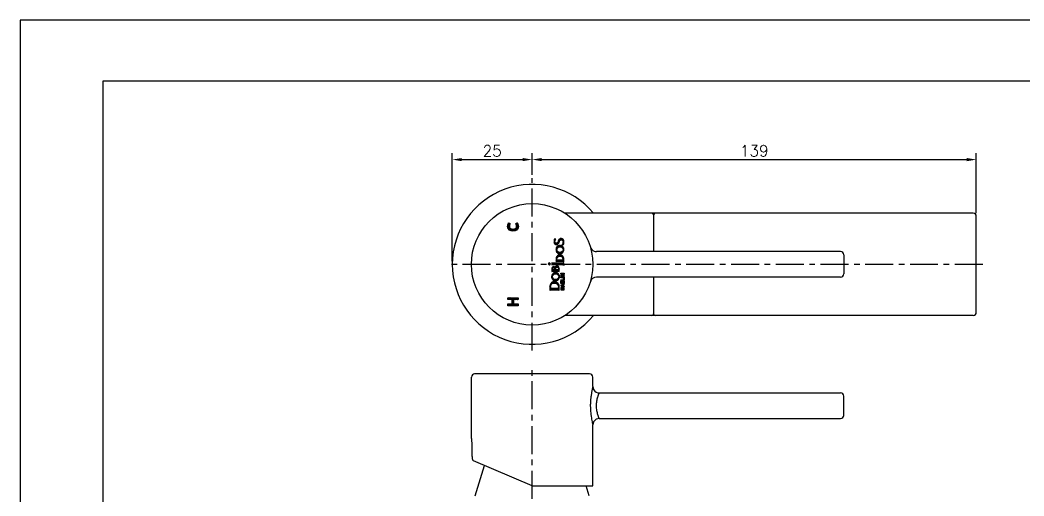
# Model space of a CAD drawing. Extents: x 16558 to 17152, y -14505 to -14085.
# Drawn here: x 16557.9 to 16872, y -14233.7 to -14084.8 of the extents above; entities that cross this region are included whole.
import ezdxf

# ---------------------------------------------------------------- set-up
doc = ezdxf.new("R2010")
doc.units = 0
doc.header["$LTSCALE"] = 7
doc.header["$MEASUREMENT"] = 0
doc.linetypes.add('CENTER', pattern=[2, 1.25, -0.25, 0.25, -0.25])
doc.layers.get('0').update_dxf_attribs({"color": 2, "linetype": 'CONTINUOUS'})
for name, color, linetype in [('00_COMPONENTS', 7, 'CONTINUOUS'), ('03_ALL_AXES', 7, 'CONTINUOUS'), ('08_ALL_FEATURES', 7, 'CONTINUOUS'), ('CL', 1, 'CENTER'), ('D', 2, 'CONTINUOUS'), ('DIM', 2, 'CONTINUOUS'), ('DWG', 7, 'CONTINUOUS'), ('LAYER_1', 160, 'CONTINUOUS'), ('TXT', 4, 'CONTINUOUS'), ('기본값', 7, 'CONTINUOUS')]:
    doc.layers.add(name, color=color, linetype=linetype)
doc.styles.add('GHS', font='ROMANS.shx', dxfattribs={"bigfont": 'GHS.shx'})
pattern_1 = [(135, (1360.3501, -4670.06013), (-0.08838834765, -0.08838834765), [])]

# ---------------------------------------------------------------- blocks, each defined once
blk = doc.blocks.new('A$C7B5C652C')
at = {"layer": 'DWG', "linetype": 'Continuous'}
for p, q in [((-0.96, 0.44), (-1.54, 0.44)), ((-1.41, 1.02), (-1.08, 1.02)), ((-0.47, 2.69), (-0.03, 3))]:
    blk.add_line(p, q, dxfattribs=at)
blk.add_lwpolyline([(-2.59, 2.92), (-2.14, 2.61)], dxfattribs=at)
for points in [[(-2.95, 1.8), (-2.95, 2.03), (-2.92, 2.23), (-2.87, 2.41)], [(-2.87, 1.27), (-2.92, 1.43), (-2.95, 1.61), (-2.95, 1.8)], [(-2.87, 2.41), (-2.81, 2.58), (-2.72, 2.76), (-2.59, 2.92)], [(-2.61, 0.84), (-2.73, 0.96), (-2.81, 1.11), (-2.87, 1.27)], [(-2.17, 0.55), (-2.35, 0.62), (-2.49, 0.72), (-2.61, 0.84)], [(-2.36, 2.22), (-2.4, 2.09), (-2.41, 1.95), (-2.41, 1.8)], [(-2.41, 1.8), (-2.41, 1.71), (-2.4, 1.61), (-2.37, 1.52)], [(-2.37, 1.52), (-2.34, 1.42), (-2.29, 1.34), (-2.22, 1.27)], [(-2.14, 2.61), (-2.25, 2.48), (-2.33, 2.35), (-2.36, 2.22)], [(-2.22, 1.27), (-2.14, 1.2), (-2.04, 1.14), (-1.91, 1.09)], [(-1.54, 0.44), (-1.79, 0.44), (-2, 0.48), (-2.17, 0.55)], [(-1.91, 1.09), (-1.78, 1.05), (-1.61, 1.02), (-1.41, 1.02)], [(-1.08, 1.02), (-0.91, 1.02), (-0.76, 1.05), (-0.64, 1.09)], [(-0.34, 0.55), (-0.51, 0.48), (-0.72, 0.44), (-0.96, 0.44)], [(-0.64, 1.09), (-0.52, 1.13), (-0.42, 1.19), (-0.35, 1.26)], [(-0.2, 2.26), (-0.25, 2.42), (-0.34, 2.56), (-0.47, 2.69)], [(-0.35, 1.26), (-0.27, 1.33), (-0.22, 1.41), (-0.18, 1.5)], [(0.09, 0.84), (-0.02, 0.72), (-0.17, 0.62), (-0.34, 0.55)], [(-0.13, 1.8), (-0.13, 1.95), (-0.15, 2.1), (-0.2, 2.26)], [(-0.18, 1.5), (-0.15, 1.6), (-0.13, 1.69), (-0.13, 1.8)], [(-0.03, 3), (0.07, 2.9), (0.15, 2.8), (0.2, 2.69)], [(0.33, 1.27), (0.28, 1.11), (0.2, 0.96), (0.09, 0.84)], [(0.2, 2.69), (0.26, 2.59), (0.3, 2.48), (0.33, 2.38)], [(0.33, 2.38), (0.37, 2.27), (0.39, 2.17), (0.39, 2.06)], [(0.41, 1.77), (0.41, 1.6), (0.38, 1.43), (0.33, 1.27)], [(0.39, 2.06), (0.4, 1.96), (0.41, 1.86), (0.41, 1.77)]]:
    blk.add_open_spline(points, degree=3, dxfattribs=at)

msp = doc.modelspace()

# ---------------------------------------------------------------- hatches: boundary and pattern name
at = {"layer": 'D'}
h = msp.add_hatch(dxfattribs=at)
h.set_pattern_fill('ANSI31', color=256, angle=450, style=0)
h.set_pattern_definition([(135, (-23456.52515, -34129.74039), (-0.08838834765, -0.08838834765), [])])
h.paths.add_polyline_path([(16710.46, -14149.43), (16710.46, -14149.34), (16710.46, -14149.26), (16710.47, -14149.18), (16710.47, -14149.14), (16710.48, -14149.1), (16710.48, -14149.07), (16710.49, -14149.03), (16710.5, -14148.99), (16710.5, -14148.96), (16710.51, -14148.92), (16710.52, -14148.89), (16710.53, -14148.85), (16710.54, -14148.82), (16710.55, -14148.79), (16710.56, -14148.75), (16710.57, -14148.72), (16710.59, -14148.69), (16710.6, -14148.66), (16710.62, -14148.62), (16710.63, -14148.59), (16710.65, -14148.56), (16710.67, -14148.53), (16710.69, -14148.5), (16710.71, -14148.46), (16710.73, -14148.43), (16710.75, -14148.4), (16710.77, -14148.37), (16710.8, -14148.34), (16710.82, -14148.31), (16711.26, -14148.62), (16711.24, -14148.64), (16711.22, -14148.67), (16711.2, -14148.69), (16711.19, -14148.72), (16711.17, -14148.74), (16711.15, -14148.77), (16711.14, -14148.79), (16711.12, -14148.82), (16711.11, -14148.84), (16711.1, -14148.87), (16711.09, -14148.89), (16711.08, -14148.91), (16711.07, -14148.94), (16711.06, -14148.96), (16711.05, -14148.99), (16711.04, -14149.01), (16711.03, -14149.06), (16711.02, -14149.11), (16711.01, -14149.16), (16711, -14149.21), (16711, -14149.27), (16710.99, -14149.32), (16710.99, -14149.37), (16710.99, -14149.43), (16710.99, -14149.45), (16710.99, -14149.46), (16710.99, -14149.48), (16710.99, -14149.5), (16711, -14149.52), (16711, -14149.54), (16711, -14149.55), (16711, -14149.57), (16711, -14149.59), (16711.01, -14149.61), (16711.01, -14149.62), (16711.02, -14149.64), (16711.02, -14149.66), (16711.02, -14149.68), (16711.03, -14149.69), (16711.03, -14149.71), (16711.04, -14149.73), (16711.05, -14149.75), (16711.05, -14149.76), (16711.06, -14149.78), (16711.07, -14149.8), (16711.08, -14149.81), (16711.08, -14149.83), (16711.09, -14149.84), (16711.1, -14149.86), (16711.11, -14149.87), (16711.13, -14149.89), (16711.14, -14149.9), (16711.15, -14149.92), (16711.16, -14149.93), (16711.18, -14149.95), (16711.19, -14149.96), (16711.2, -14149.97), (16711.22, -14149.99), (16711.23, -14150), (16711.25, -14150.01), (16711.27, -14150.02), (16711.29, -14150.04), (16711.3, -14150.05), (16711.32, -14150.06), (16711.34, -14150.07), (16711.36, -14150.08), (16711.38, -14150.09), (16711.4, -14150.1), (16711.43, -14150.11), (16711.45, -14150.12), (16711.47, -14150.13), (16711.5, -14150.14), (16711.52, -14150.14), (16711.55, -14150.15), (16711.57, -14150.16), (16711.6, -14150.17), (16711.63, -14150.17), (16711.66, -14150.18), (16711.69, -14150.18), (16711.72, -14150.19), (16711.75, -14150.19), (16711.78, -14150.19), (16711.82, -14150.2), (16711.85, -14150.2), (16711.92, -14150.2), (16711.99, -14150.2), (16712.33, -14150.2), (16712.39, -14150.2), (16712.45, -14150.2), (16712.48, -14150.2), (16712.51, -14150.2), (16712.54, -14150.19), (16712.57, -14150.19), (16712.59, -14150.18), (16712.62, -14150.18), (16712.65, -14150.17), (16712.67, -14150.17), (16712.7, -14150.16), (16712.72, -14150.16), (16712.74, -14150.15), (16712.77, -14150.14), (16712.79, -14150.13), (16712.81, -14150.12), (16712.83, -14150.12), (16712.85, -14150.11), (16712.87, -14150.1), (16712.89, -14150.09), (16712.91, -14150.08), (16712.93, -14150.07), (16712.95, -14150.06), (16712.97, -14150.05), (16712.98, -14150.03), (16713, -14150.02), (16713.01, -14150.01), (16713.03, -14150), (16713.04, -14149.98), (16713.06, -14149.97), (16713.07, -14149.96), (16713.09, -14149.94), (16713.1, -14149.93), (16713.11, -14149.92), (16713.12, -14149.9), (16713.14, -14149.89), (16713.15, -14149.87), (16713.16, -14149.86), (16713.17, -14149.84), (16713.18, -14149.83), (16713.19, -14149.81), (16713.19, -14149.79), (16713.2, -14149.78), (16713.21, -14149.76), (16713.22, -14149.74), (16713.22, -14149.73), (16713.23, -14149.71), (16713.24, -14149.69), (16713.24, -14149.67), (16713.25, -14149.65), (16713.25, -14149.64), (16713.26, -14149.62), (16713.26, -14149.6), (16713.26, -14149.58), (16713.27, -14149.56), (16713.27, -14149.55), (16713.27, -14149.53), (16713.27, -14149.51), (16713.27, -14149.49), (16713.28, -14149.47), (16713.28, -14149.45), (16713.28, -14149.43), (16713.28, -14149.4), (16713.27, -14149.38), (16713.27, -14149.35), (16713.27, -14149.32), (16713.27, -14149.29), (16713.27, -14149.26), (16713.26, -14149.23), (16713.26, -14149.2), (16713.25, -14149.17), (16713.25, -14149.15), (16713.24, -14149.09), (16713.22, -14149.03), (16713.21, -14148.97), (16713.2, -14148.94), (16713.19, -14148.91), (16713.18, -14148.88), (16713.16, -14148.85), (16713.15, -14148.83), (16713.14, -14148.8), (16713.12, -14148.77), (16713.1, -14148.74), (16713.09, -14148.72), (16713.07, -14148.69), (16713.05, -14148.66), (16713.03, -14148.64), (16713.01, -14148.61), (16712.98, -14148.59), (16712.96, -14148.56), (16712.94, -14148.54), (16713.38, -14148.23), (16713.41, -14148.27), (16713.43, -14148.29), (16713.45, -14148.3), (16713.46, -14148.32), (16713.48, -14148.34), (16713.49, -14148.36), (16713.51, -14148.38), (16713.52, -14148.4), (16713.54, -14148.42), (16713.55, -14148.44), (16713.56, -14148.46), (16713.57, -14148.48), (16713.59, -14148.5), (16713.6, -14148.52), (16713.61, -14148.54), (16713.63, -14148.58), (16713.65, -14148.62), (16713.67, -14148.66), (16713.68, -14148.7), (16713.7, -14148.74), (16713.71, -14148.78), (16713.73, -14148.81), (16713.74, -14148.85), (16713.75, -14148.89), (16713.76, -14148.93), (16713.77, -14148.97), (16713.78, -14149.01), (16713.78, -14149.05), (16713.79, -14149.09), (16713.8, -14149.13), (16713.8, -14149.17), (16713.81, -14149.24), (16713.81, -14149.31), (16713.81, -14149.39), (16713.81, -14149.45), (16713.81, -14149.49), (16713.81, -14149.52), (16713.81, -14149.55), (16713.81, -14149.59), (16713.81, -14149.62), (16713.8, -14149.65), (16713.8, -14149.68), (16713.79, -14149.72), (16713.79, -14149.75), (16713.78, -14149.78), (16713.78, -14149.81), (16713.77, -14149.84), (16713.76, -14149.87), (16713.75, -14149.9), (16713.75, -14149.93), (16713.74, -14149.96), (16713.73, -14149.99), (16713.72, -14150.02), (16713.7, -14150.05), (16713.69, -14150.08), (16713.68, -14150.11), (16713.67, -14150.14), (16713.65, -14150.16), (16713.64, -14150.19), (16713.62, -14150.22), (16713.61, -14150.24), (16713.59, -14150.27), (16713.57, -14150.29), (16713.55, -14150.32), (16713.53, -14150.34), (16713.51, -14150.36), (16713.49, -14150.39), (16713.47, -14150.41), (16713.45, -14150.43), (16713.43, -14150.45), (16713.4, -14150.47), (16713.38, -14150.49), (16713.35, -14150.51), (16713.33, -14150.53), (16713.3, -14150.55), (16713.28, -14150.57), (16713.25, -14150.59), (16713.22, -14150.6), (16713.19, -14150.62), (16713.16, -14150.64), (16713.13, -14150.65), (16713.1, -14150.66), (16713.07, -14150.68), (16713.04, -14150.69), (16713, -14150.7), (16712.97, -14150.72), (16712.93, -14150.73), (16712.9, -14150.74), (16712.86, -14150.74), (16712.82, -14150.75), (16712.78, -14150.76), (16712.74, -14150.77), (16712.7, -14150.77), (16712.66, -14150.78), (16712.62, -14150.78), (16712.58, -14150.78), (16712.53, -14150.79), (16712.49, -14150.79), (16712.45, -14150.79), (16711.86, -14150.79), (16711.82, -14150.79), (16711.77, -14150.79), (16711.73, -14150.78), (16711.69, -14150.78), (16711.64, -14150.78), (16711.6, -14150.77), (16711.56, -14150.77), (16711.52, -14150.76), (16711.48, -14150.75), (16711.45, -14150.75), (16711.41, -14150.74), (16711.37, -14150.73), (16711.34, -14150.72), (16711.3, -14150.71), (16711.27, -14150.69), (16711.23, -14150.68), (16711.2, -14150.67), (16711.17, -14150.65), (16711.14, -14150.64), (16711.11, -14150.62), (16711.08, -14150.61), (16711.05, -14150.59), (16711.02, -14150.57), (16710.99, -14150.56), (16710.96, -14150.54), (16710.94, -14150.52), (16710.91, -14150.5), (16710.89, -14150.48), (16710.86, -14150.46), (16710.84, -14150.43), (16710.82, -14150.41), (16710.79, -14150.39), (16710.77, -14150.37), (16710.75, -14150.34), (16710.73, -14150.32), (16710.71, -14150.29), (16710.7, -14150.27), (16710.68, -14150.24), (16710.66, -14150.22), (16710.64, -14150.19), (16710.63, -14150.16), (16710.61, -14150.13), (16710.6, -14150.11), (16710.59, -14150.08), (16710.57, -14150.05), (16710.56, -14150.02), (16710.55, -14149.99), (16710.54, -14149.96), (16710.53, -14149.93), (16710.52, -14149.9), (16710.51, -14149.86), (16710.5, -14149.83), (16710.5, -14149.8), (16710.49, -14149.77), (16710.48, -14149.74), (16710.48, -14149.7), (16710.47, -14149.67), (16710.47, -14149.64), (16710.47, -14149.6), (16710.46, -14149.57), (16710.46, -14149.53), (16710.46, -14149.5), (16710.46, -14149.46)], flags=0)
h = msp.add_hatch(dxfattribs=at)
h.set_pattern_fill('ANSI31', color=256, angle=450, style=0)
h.set_pattern_definition(pattern_1)
h.paths.add_polyline_path([(16723.78, -14167.64), (16723.77, -14167.67), (16723.76, -14167.71), (16723.75, -14167.75), (16723.74, -14167.79), (16723.73, -14167.83), (16723.72, -14167.87), (16723.71, -14167.91), (16723.7, -14167.96), (16723.7, -14168), (16723.69, -14168.04), (16723.69, -14168.09), (16723.68, -14168.13), (16723.68, -14168.18), (16723.68, -14168.22), (16723.67, -14168.27), (16723.67, -14168.36), (16723.67, -14169.4, -0.236351), (16724.12, -14169.25), (16724.2, -14169.25), (16724.27, -14169.25), (16725.98, -14169.25), (16726.06, -14169.25), (16726.13, -14169.25, -0.243656), (16726.61, -14169.42), (16726.61, -14168.39, 0.439642), (16725.12, -14166.71), (16725.07, -14166.71), (16725.03, -14166.71), (16724.99, -14166.71), (16724.95, -14166.71), (16724.91, -14166.72), (16724.87, -14166.72), (16724.84, -14166.73), (16724.8, -14166.74), (16724.76, -14166.74), (16724.72, -14166.75), (16724.69, -14166.76), (16724.65, -14166.77), (16724.62, -14166.78), (16724.58, -14166.8), (16724.55, -14166.81), (16724.51, -14166.82), (16724.48, -14166.84), (16724.45, -14166.85), (16724.42, -14166.87), (16724.39, -14166.88), (16724.36, -14166.9), (16724.33, -14166.92), (16724.3, -14166.94), (16724.27, -14166.96), (16724.24, -14166.98), (16724.21, -14167), (16724.19, -14167.03), (16724.16, -14167.05), (16724.13, -14167.07), (16724.11, -14167.1), (16724.08, -14167.13), (16724.06, -14167.15), (16724.04, -14167.18), (16724.01, -14167.21), (16723.99, -14167.24), (16723.97, -14167.27), (16723.95, -14167.3), (16723.93, -14167.33), (16723.91, -14167.36), (16723.89, -14167.39), (16723.88, -14167.42), (16723.86, -14167.46), (16723.84, -14167.49), (16723.83, -14167.53), (16723.81, -14167.56), (16723.8, -14167.6)])
h.paths.add_polyline_path([(16723.93, -14168.4, -0.483453), (16725.17, -14167.11, -0.445778), (16726.36, -14168.48), (16726.32, -14168.83), (16726.32, -14168.85), (16723.99, -14168.85), (16723.98, -14168.83)], flags=16)
h.paths.add_polyline_path([(16724.23, -14165.08, 0.421392), (16725.46, -14166.42, 0.424465), (16726.7, -14165.12, 0.419676), (16725.44, -14163.81, 0.42023)])
h.paths.add_polyline_path([(16724.49, -14165.11, -0.422983), (16725.51, -14164.22, -0.443438), (16726.44, -14165.1, -0.412579), (16725.43, -14166.01, -0.44388)], flags=16)
h.paths.add_polyline_path([(16724.81, -14161.96, 0.448313), (16724.3, -14162.7), (16724.3, -14163.54), (16724.31, -14163.54, -0.295214), (16724.79, -14163.39), (16726.14, -14163.39, -0.289977), (16726.63, -14163.54), (16726.64, -14163.54), (16726.64, -14162.96, 0.113927), (16726.53, -14162.16, 0.285244), (16725.91, -14161.73, 0.373228), (16725.28, -14162.31, 0.323791)])
h.paths.add_polyline_path([(16724.54, -14163.02), (16724.52, -14162.79, -0.453804), (16724.87, -14162.34, -0.413868), (16725.24, -14162.91), (16725.24, -14163.02)], flags=16)
h.paths.add_polyline_path([(16725.47, -14163.02), (16725.46, -14162.77, -0.446221), (16725.94, -14162.13, -0.476995), (16726.38, -14162.71), (16726.35, -14163.02)], flags=16)
h.paths.add_polyline_path([(16724.8, -14160.93, -0.2882), (16724.31, -14160.77), (16724.3, -14160.77), (16724.3, -14161.39), (16724.36, -14161.39, -0.248324), (16724.8, -14161.29), (16727.5, -14161.29, -0.245344), (16727.93, -14161.39), (16728, -14161.39), (16728, -14160.77), (16727.99, -14160.77, -0.290315), (16727.5, -14160.93)])
h.paths.add_polyline_path([(16723.53, -14160.74), (16723.15, -14161.11), (16723.43, -14161.39), (16723.62, -14161.39), (16723.9, -14161.11)])
h.paths.add_polyline_path([(16723.43, -14161.39), (16723.53, -14161.49), (16723.62, -14161.39)])
h.paths.add_polyline_path([(16724.3, -14161.39), (16724.3, -14161.45), (16724.31, -14161.45, -0.04335), (16724.36, -14161.39)])
h.paths.add_polyline_path([(16725.66, -14159.57), (16725.66, -14160.44), (16725.67, -14160.44, -0.310287), (16726.15, -14160.28), (16727.49, -14160.28, -0.280542), (16727.99, -14160.44), (16728, -14160.44), (16728, -14159.59, 0.44276), (16726.81, -14158.25, 0.459325)])
h.paths.add_polyline_path([(16725.91, -14159.6, -0.48581), (16726.85, -14158.66, -0.453578), (16727.74, -14159.66), (16727.72, -14159.92), (16725.95, -14159.92)], flags=16)
h.paths.add_polyline_path([(16725.6, -14156.6, 0.421405), (16726.82, -14157.93, 0.424441), (16728.06, -14156.63, 0.419716), (16726.8, -14155.32, 0.420245)])
h.paths.add_polyline_path([(16725.85, -14156.62, -0.423026), (16726.88, -14155.73, -0.443471), (16727.8, -14156.61, -0.412591), (16726.79, -14157.53, -0.443865)], flags=16)
h.paths.add_polyline_path([(16725.07, -14153.37), (16724.98, -14154.02, 0.42075), (16725.74, -14155.14, 0.317457), (16726.62, -14154.28, -0.298738), (16727.29, -14153.57, -0.38441), (16727.79, -14154.25, -0.161999), (16727.45, -14155.2), (16727.93, -14155.09, 0.086778), (16728.06, -14154.3, 0.406659), (16727.15, -14153.11, 0.296431), (16726.32, -14153.96, -0.2788), (16725.69, -14154.67, -0.426893), (16725.25, -14154.06, -0.173483), (16725.5, -14153.37)])
h = msp.add_hatch(dxfattribs=at)
h.set_pattern_fill('ANSI31', color=256, scale=0.062244, angle=450, style=0)
h.set_pattern_definition([(135, (17917.0682154, -15280.3982154), (-0.005501609674, -0.005501609674), [])])
h.paths.add_polyline_path([(16727.93, -14161.39, -0.043414), (16727.99, -14161.45), (16728, -14161.45), (16728, -14161.39)])
h = msp.add_hatch(dxfattribs=at)
h.set_pattern_fill('ANSI31', color=256, angle=450, style=0)
h.set_pattern_definition(pattern_1)
h.paths.add_polyline_path([(16727.83, -14168.42), (16727.72, -14168.39), (16727.59, -14168.38), (16727.53, -14168.39), (16727.47, -14168.39), (16727.42, -14168.4), (16727.36, -14168.42), (16727.3, -14168.44), (16727.25, -14168.48), (16727.19, -14168.52), (16727.15, -14168.58), (16727.12, -14168.65), (16727.11, -14168.7), (16727.1, -14168.75), (16727.1, -14168.81), (16727.1, -14169.25), (16728.12, -14169.25), (16728.12, -14168.81), (16728.1, -14168.67), (16728.04, -14168.55), (16727.93, -14168.47)])
h.paths.add_polyline_path([(16727.27, -14169.04), (16727.27, -14168.85), (16727.28, -14168.76), (16727.31, -14168.69), (16727.36, -14168.65), (16727.42, -14168.62), (16727.5, -14168.61), (16727.6, -14168.6), (16727.67, -14168.6), (16727.74, -14168.61), (16727.8, -14168.63), (16727.88, -14168.68), (16727.93, -14168.75), (16727.95, -14168.85), (16727.95, -14169.04)], flags=16)
h.paths.add_polyline_path([(16727.1, -14167.75), (16727.1, -14167.99), (16728.12, -14168.35), (16728.12, -14168.13), (16727.91, -14168.06), (16727.91, -14167.68), (16728.12, -14167.62), (16728.12, -14167.38)])
h.paths.add_polyline_path([(16727.74, -14168), (16727.33, -14167.87), (16727.74, -14167.74)], flags=16)
h.paths.add_polyline_path([(16727.5, -14166.55), (16727.5, -14167.04), (16727.28, -14167.04), (16727.28, -14166.51), (16727.1, -14166.51), (16727.1, -14167.25), (16728.12, -14167.25), (16728.12, -14166.48), (16727.94, -14166.48), (16727.94, -14167.04), (16727.67, -14167.04), (16727.67, -14166.55)])
h.paths.add_polyline_path([(16727.1, -14166.09), (16727.1, -14166.3), (16728.12, -14166.3), (16728.12, -14165.58), (16727.94, -14165.58), (16727.94, -14166.09)])
h.paths.add_polyline_path([(16727.1, -14165.23), (16727.1, -14165.45), (16728.12, -14165.45), (16728.12, -14165.23)])
h.paths.add_polyline_path([(16727.41, -14164.84), (16727.38, -14164.84), (16727.35, -14164.84), (16727.31, -14164.84), (16727.28, -14164.84), (16727.26, -14164.84), (16728.12, -14164.64), (16728.12, -14164.44), (16727.26, -14164.24), (16727.28, -14164.24), (16727.31, -14164.24), (16727.35, -14164.24), (16727.38, -14164.24), (16727.41, -14164.24), (16727.43, -14164.24), (16728.12, -14164.24), (16728.12, -14164.04), (16727.1, -14164.04), (16727.1, -14164.35), (16727.9, -14164.54), (16727.1, -14164.72), (16727.1, -14165.03), (16728.12, -14165.03), (16728.12, -14164.84)])
h = msp.add_hatch(dxfattribs=at)
h.set_pattern_fill('ANSI31', color=256, angle=450, style=0)
h.set_pattern_definition([(135, (-23456.5233, -34120.81539), (-0.08838834765, -0.08838834765), [])])
h.paths.add_polyline_path([(16712.31, -14172.3), (16712.31, -14173.65), (16713.77, -14173.65), (16713.77, -14174.23), (16710.51, -14174.23), (16710.51, -14173.65), (16711.83, -14173.65), (16711.83, -14172.3), (16710.51, -14172.3), (16710.51, -14171.73), (16713.77, -14171.73), (16713.77, -14172.3)], flags=0)

# ---------------------------------------------------------------- linework, layer by layer
at = {"color": 7, "linetype": 'Continuous'}
for p, q in [((16856.13, -14145.25), (16728.38, -14145.25)), ((16857.13, -14176.25), (16857.13, -14146.25)), ((16856.13, -14177.25), (16728.38, -14177.25))]:
    msp.add_line(p, q, dxfattribs=at)
at = {"linetype": 'Continuous'}
msp.add_lwpolyline([(16557.89, -14504.83), (17151.89, -14504.83), (17151.89, -14084.83), (16557.89, -14084.83)], close=True, dxfattribs=at)
at = {"color": 7, "linetype": 'Continuous'}
for centre, radius, start, end in [((16718.13, -14161.25), 25, 39.7918, 320.2082), ((16856.13, -14146.25), 1, 0, 90), ((16856.13, -14176.25), 1, 270, 0)]:
    msp.add_arc(centre, radius, start, end, dxfattribs=at)
at = {"layer": '00_COMPONENTS', "color": 7, "linetype": 'Continuous'}
for p, q in [((16756.13, -14145.75), (16756.13, -14157.25)), ((16756.13, -14165.25), (16756.13, -14176.75)), ((16700.26, -14233.71), (16703.24, -14224.17)), ((16736.01, -14233.71), (16735.01, -14230.5))]:
    msp.add_line(p, q, dxfattribs=at)
for centre, start, end in [((16755.63, -14145.75), 360, 90), ((16756.63, -14145.75), 90, 180), ((16755.63, -14176.75), 270, 0), ((16756.63, -14176.75), 215.8916, 269.839)]:
    msp.add_arc(centre, 0.5, start, end, dxfattribs=at)
msp.add_open_spline([(16756.13, -14176.75), (16756.13, -14176.8), (16756.15, -14176.91), (16756.2, -14177), (16756.23, -14177.05)], degree=3, knots=[0, 0, 0, 0, 0.481082, 1, 1, 1, 1], dxfattribs=at)
at = {"layer": '03_ALL_AXES', "color": 7, "linetype": 'Continuous'}
msp.add_line((16699.13, -14215.3), (16699.14, -14215.32), dxfattribs=at)
msp.add_open_spline([(16699.37, -14218.14), (16699.37, -14217.95), (16699.36, -14217.58), (16699.33, -14217.05), (16699.29, -14216.57), (16699.26, -14216.2), (16699.23, -14215.94), (16699.2, -14215.78), (16699.18, -14215.64), (16699.17, -14215.52), (16699.16, -14215.43), (16699.15, -14215.38), (16699.14, -14215.35), (16699.14, -14215.33), (16699.14, -14215.31), (16699.14, -14215.3), (16699.13, -14215.29), (16699.13, -14215.3)], degree=3, knots=[0, 0, 0, 0, 0.197214, 0.385512, 0.557992, 0.708716, 0.774194, 0.832285, 0.882433, 0.924168, 0.957088, 0.970123, 0.980834, 0.989199, 0.995196, 0.998803, 1, 1, 1, 1], dxfattribs=at)
at = {"layer": '08_ALL_FEATURES', "color": 7, "linetype": 'Continuous'}
for p, q in [((16814.63, -14157.25), (16738.26, -14157.25)), ((16815.63, -14158.25), (16815.63, -14164.25)), ((16814.63, -14165.25), (16738.26, -14165.25)), ((16736.13, -14195.5), (16700.13, -14195.5)), ((16699.13, -14215.3), (16699.13, -14196.5)), ((16737.13, -14199.5), (16737.13, -14196.5)), ((16739.13, -14201.5), (16814.63, -14201.5)), ((16815.63, -14208.5), (16815.63, -14202.5)), ((16737.13, -14230.5), (16737.13, -14211.5)), ((16739.13, -14209.5), (16814.63, -14209.5)), ((16718.13, -14230.5), (16699.73, -14222.68)), ((16718.13, -14230.5), (16737.13, -14230.5))]:
    msp.add_line(p, q, dxfattribs=at)
for points in [[(16737.13, -14199.5), (16737.18, -14199.91), (16737.38, -14200.45), (16737.72, -14200.91), (16738.19, -14201.26), (16738.73, -14201.45), (16739.13, -14201.5)], [(16739.13, -14209.5), (16738.73, -14209.54), (16738.19, -14209.73), (16737.72, -14210.08), (16737.38, -14210.54), (16737.18, -14211.08), (16737.13, -14211.5)]]:
    msp.add_lwpolyline(points, dxfattribs=at)
msp.add_circle((16718.13, -14161.25), 19, dxfattribs=at)
for centre, radius, start, end in [((16738.26, -14155.25), 2, 196.6121, 247.7217), ((16738.26, -14155.26), 1.99, 247.672, 270.0338), ((16814.63, -14158.25), 1, 0.0047, 90.0003), ((16814.63, -14164.25), 1, 270.0001, 359.9941), ((16738.26, -14167.25), 2, 89.9986, 163.4002), ((16700.13, -14196.5), 1, 90.0277, 180), ((16736.13, -14196.5), 1, 360, 89.9721), ((16814.63, -14202.5), 1, 0, 89.9988), ((16814.63, -14208.5), 1, 270.0011, 0)]:
    msp.add_arc(centre, radius, start, end, dxfattribs=at)
at = {"layer": '08_ALL_FEATURES', "color": 7, "linetype": 'Continuous', "extrusion": (0, 0, -1)}
msp.add_ellipse((16718.13, -14160.97), major_axis=(0, 362.54), ratio=0.052408, start_param=-1.736962, end_param=-1.729135, dxfattribs=at)
at = {"layer": '08_ALL_FEATURES', "color": 7, "linetype": 'Continuous'}
for points, knots in [([(16737.13, -14199.5), (16737.14, -14199.49), (16737.12, -14199.54), (16737.12, -14199.56), (16737.09, -14199.65), (16737.06, -14199.77), (16737.01, -14199.97), (16736.96, -14200.22), (16736.89, -14200.52), (16736.82, -14200.87), (16736.71, -14201.42), (16736.58, -14202.2), (16736.45, -14203.22), (16736.36, -14204.33), (16736.34, -14205.1), (16736.34, -14205.5)], [0, 0, 0, 0, 0.005021, 0.011246, 0.019899, 0.044347, 0.078084, 0.120772, 0.171858, 0.230738, 0.29682, 0.448026, 0.619798, 0.806148, 1, 1, 1, 1]), ([(16738.26, -14205.5), (16738.26, -14205.23), (16738.28, -14204.72), (16738.38, -14203.98), (16738.5, -14203.39), (16738.61, -14202.96), (16738.7, -14202.67), (16738.78, -14202.41), (16738.86, -14202.18), (16738.94, -14201.98), (16739, -14201.81), (16739.05, -14201.7), (16739.08, -14201.62), (16739.1, -14201.58), (16739.11, -14201.54), (16739.13, -14201.52), (16739.13, -14201.51), (16739.14, -14201.49), (16739.13, -14201.5)], [0, 0, 0, 0, 0.190336, 0.374143, 0.544967, 0.623665, 0.696848, 0.763728, 0.823607, 0.875787, 0.919551, 0.954234, 0.96804, 0.979431, 0.988366, 0.994801, 0.998693, 1, 1, 1, 1]), ([(16736.34, -14205.5), (16736.34, -14206.26), (16736.4, -14207.38), (16736.58, -14208.79), (16736.73, -14209.69), (16736.88, -14210.42), (16736.99, -14210.92), (16737.06, -14211.22), (16737.1, -14211.36), (16737.12, -14211.45), (16737.13, -14211.49), (16737.13, -14211.5)], [0, 0, 0, 0, 0.380096, 0.551878, 0.703097, 0.82807, 0.921861, 0.95561, 0.980071, 0.994963, 1, 1, 1, 1]), ([(16739.13, -14209.5), (16739.13, -14209.49), (16739.12, -14209.46), (16739.09, -14209.41), (16739.06, -14209.31), (16739, -14209.18), (16738.94, -14209.01), (16738.83, -14208.72), (16738.69, -14208.29), (16738.52, -14207.7), (16738.32, -14206.76), (16738.26, -14206.01), (16738.26, -14205.5)], [0, 0, 0, 0, 0.005208, 0.020589, 0.045799, 0.080497, 0.124278, 0.176477, 0.30327, 0.455184, 0.626064, 1, 1, 1, 1]), ([(16699.73, -14222.68), (16699.7, -14222.67), (16699.64, -14222.61), (16699.58, -14222.48), (16699.52, -14222.31), (16699.46, -14222), (16699.41, -14221.54), (16699.4, -14221.15), (16699.4, -14220.94)], [0, 0, 0, 0, 0.054785, 0.131744, 0.232712, 0.35591, 0.655744, 1, 1, 1, 1])]:
    msp.add_open_spline(points, degree=3, knots=knots, dxfattribs=at)
at = {"layer": 'CL'}
for p, q in [((16718.13, -14188.25), (16718.13, -14134.25)), ((16718.13, -14402.6), (16718.13, -14193.5))]:
    msp.add_line(p, q, dxfattribs=at)
at = {"layer": 'D'}
for p, q in [((16693.13, -14160.25), (16693.13, -14126.48)), ((16718.13, -14133.25), (16718.13, -14126.48)), ((16718.13, -14133.25), (16718.13, -14126.48)), ((16857.13, -14145.25), (16857.13, -14126.48)), ((16696.13, -14128.48), (16715.13, -14128.48)), ((16721.13, -14128.48), (16854.13, -14128.48))]:
    msp.add_line(p, q, dxfattribs=at)
at = {"layer": 'D', "color": 1, "linetype": 'CENTER'}
msp.add_line((16859.13, -14161.25), (16691.13, -14161.25), dxfattribs=at)
at = {"layer": 'D'}
for points in [[(16696.13, -14127.98), (16696.13, -14128.98), (16693.13, -14128.48)], [(16715.13, -14127.98), (16715.13, -14128.98), (16718.13, -14128.48)], [(16721.13, -14127.98), (16721.13, -14128.98), (16718.13, -14128.48)], [(16854.13, -14127.98), (16854.13, -14128.98), (16857.13, -14128.48)]]:
    msp.add_solid(points, dxfattribs=at)
at = {"layer": 'DWG', "linetype": 'Continuous'}
msp.add_lwpolyline([(16712.31, -14172.3), (16712.31, -14173.65), (16713.77, -14173.65), (16713.77, -14174.23), (16710.51, -14174.23), (16710.51, -14173.65), (16711.83, -14173.65), (16711.83, -14172.3), (16710.51, -14172.3), (16710.51, -14171.73), (16713.77, -14171.73), (16713.77, -14172.3), (16712.31, -14172.3)], dxfattribs=at)
at = {"layer": 'LAYER_1', "color": 0, "linetype": 'Continuous'}
for points in [[(16727.1, -14164.35), (16727.1, -14164.04), (16728.12, -14164.04), (16728.12, -14164.24), (16727.43, -14164.24), (16727.41, -14164.24), (16727.38, -14164.24), (16727.35, -14164.24), (16727.31, -14164.24), (16727.28, -14164.24), (16727.26, -14164.24), (16728.12, -14164.44), (16728.12, -14164.64), (16727.26, -14164.84), (16727.28, -14164.84), (16727.31, -14164.84), (16727.35, -14164.84), (16727.38, -14164.84), (16727.41, -14164.84), (16728.12, -14164.84), (16728.12, -14165.03), (16727.1, -14165.03), (16727.1, -14164.72), (16727.9, -14164.54), (16727.1, -14164.35)], [(16728.12, -14165.23), (16728.12, -14165.45), (16727.1, -14165.45), (16727.1, -14165.23), (16728.12, -14165.23)], [(16727.1, -14166.3), (16727.1, -14166.09), (16727.94, -14166.09), (16727.94, -14165.58), (16728.12, -14165.58), (16728.12, -14166.3), (16727.1, -14166.3)], [(16727.28, -14166.51), (16727.28, -14167.04), (16727.5, -14167.04), (16727.5, -14166.55), (16727.67, -14166.55), (16727.67, -14167.04), (16727.94, -14167.04), (16727.94, -14166.48), (16728.12, -14166.48), (16728.12, -14167.25), (16727.1, -14167.25), (16727.1, -14166.51), (16727.28, -14166.51)], [(16728.12, -14168.35), (16728.12, -14168.13), (16727.91, -14168.06), (16727.91, -14167.68), (16728.12, -14167.62), (16728.12, -14167.38), (16727.1, -14167.75), (16727.1, -14167.99), (16728.12, -14168.35)], [(16727.33, -14167.87), (16727.74, -14167.74), (16727.74, -14168), (16727.33, -14167.87)], [(16727.1, -14168.81), (16727.1, -14169.25), (16728.12, -14169.25), (16728.12, -14168.81), (16728.1, -14168.67), (16728.04, -14168.55), (16727.93, -14168.47), (16727.83, -14168.42), (16727.72, -14168.39), (16727.59, -14168.38), (16727.53, -14168.39), (16727.47, -14168.39), (16727.42, -14168.4), (16727.36, -14168.42), (16727.3, -14168.44), (16727.25, -14168.48), (16727.19, -14168.52), (16727.15, -14168.58), (16727.12, -14168.65), (16727.11, -14168.7), (16727.1, -14168.75), (16727.1, -14168.81)], [(16727.27, -14168.85), (16727.28, -14168.76), (16727.31, -14168.69), (16727.36, -14168.65), (16727.42, -14168.62), (16727.5, -14168.61), (16727.6, -14168.6), (16727.67, -14168.6), (16727.74, -14168.61), (16727.8, -14168.63), (16727.88, -14168.68), (16727.93, -14168.75), (16727.95, -14168.85), (16727.95, -14169.04), (16727.27, -14169.04), (16727.27, -14168.85)]]:
    msp.add_lwpolyline(points, dxfattribs=at)
at = {"layer": 'TXT', "color": 4}
for p, q in [((16583.89, -14103.83), (17137.89, -14103.83)), ((16583.89, -14493.83), (16583.89, -14103.83))]:
    msp.add_line(p, q, dxfattribs=at)
at = {"layer": '기본값', "elevation": 308.13}
for points in [[(16728.06, -14154.3, 0.406659), (16727.15, -14153.11, 0.296431), (16726.32, -14153.96, -0.2788), (16725.69, -14154.67, -0.426893), (16725.25, -14154.06, -0.173483), (16725.5, -14153.37), (16725.07, -14153.37), (16724.98, -14154.02, 0.42075), (16725.74, -14155.14, 0.317457), (16726.62, -14154.28, -0.298738), (16727.29, -14153.57, -0.38441), (16727.79, -14154.25, -0.161999), (16727.45, -14155.2), (16727.93, -14155.09, 0.086778), (16728.06, -14154.3)], [(16728.06, -14154.3, 0.406659), (16727.15, -14153.11, 0.296431), (16726.32, -14153.96, -0.2788), (16725.69, -14154.67, -0.426893), (16725.25, -14154.06, -0.173483), (16725.5, -14153.37), (16725.07, -14153.37), (16724.98, -14154.02, 0.42075), (16725.74, -14155.14, 0.317457), (16726.62, -14154.28, -0.298738), (16727.29, -14153.57, -0.38441), (16727.79, -14154.25, -0.161999), (16727.45, -14155.2), (16727.93, -14155.09, 0.086778), (16728.06, -14154.3)], [(16725.6, -14156.6, 0.421405), (16726.82, -14157.93, 0.424441), (16728.06, -14156.63, 0.419716), (16726.8, -14155.32, 0.420245), (16725.6, -14156.6)], [(16725.6, -14156.6, 0.421405), (16726.82, -14157.93, 0.424441), (16728.06, -14156.63, 0.419716), (16726.8, -14155.32, 0.420245), (16725.6, -14156.6)], [(16727.49, -14160.28, -0.280542), (16727.99, -14160.44), (16728, -14160.44), (16728, -14159.59, 0.44276), (16726.81, -14158.25, 0.459325), (16725.66, -14159.57), (16725.66, -14160.44), (16725.67, -14160.44, -0.310287), (16726.15, -14160.28), (16727.49, -14160.28)], [(16727.49, -14160.28, -0.280542), (16727.99, -14160.44), (16728, -14160.44), (16728, -14159.59, 0.44276), (16726.81, -14158.25, 0.459325), (16725.66, -14159.57), (16725.66, -14160.44), (16725.67, -14160.44, -0.310287), (16726.15, -14160.28), (16727.49, -14160.28)], [(16725.85, -14156.62, -0.423026), (16726.88, -14155.73, -0.443471), (16727.8, -14156.61, -0.412591), (16726.79, -14157.53, -0.443865), (16725.85, -14156.62)], [(16725.85, -14156.62, -0.423026), (16726.88, -14155.73, -0.443471), (16727.8, -14156.61, -0.412591), (16726.79, -14157.53, -0.443865), (16725.85, -14156.62)], [(16724.8, -14161.29), (16727.5, -14161.29, -0.291867), (16727.99, -14161.45), (16728, -14161.45), (16728, -14160.77), (16727.99, -14160.77, -0.290315), (16727.5, -14160.93), (16724.8, -14160.93, -0.2882), (16724.31, -14160.77), (16724.3, -14160.77), (16724.3, -14161.45), (16724.31, -14161.45, -0.294848), (16724.8, -14161.29)], [(16724.8, -14161.29), (16727.5, -14161.29, -0.291867), (16727.99, -14161.45), (16728, -14161.45), (16728, -14160.77), (16727.99, -14160.77, -0.290315), (16727.5, -14160.93), (16724.8, -14160.93, -0.2882), (16724.31, -14160.77), (16724.3, -14160.77), (16724.3, -14161.45), (16724.31, -14161.45, -0.294848), (16724.8, -14161.29)], [(16725.95, -14159.92), (16725.91, -14159.6, -0.48581), (16726.85, -14158.66, -0.453578), (16727.74, -14159.66), (16727.72, -14159.92), (16725.95, -14159.92)], [(16725.95, -14159.92), (16725.91, -14159.6, -0.48581), (16726.85, -14158.66, -0.453578), (16727.74, -14159.66), (16727.72, -14159.92), (16725.95, -14159.92)], [(16724.23, -14165.08, 0.421392), (16725.46, -14166.42, 0.424465), (16726.7, -14165.12, 0.419676), (16725.44, -14163.81, 0.42023), (16724.23, -14165.08)], [(16724.23, -14165.08, 0.421392), (16725.46, -14166.42, 0.424465), (16726.7, -14165.12, 0.419676), (16725.44, -14163.81, 0.42023), (16724.23, -14165.08)], [(16724.79, -14163.39), (16726.14, -14163.39, -0.289977), (16726.63, -14163.54), (16726.64, -14163.54), (16726.64, -14162.96, 0.113927), (16726.53, -14162.16, 0.285244), (16725.91, -14161.73, 0.373228), (16725.28, -14162.31, 0.323791), (16724.81, -14161.96, 0.448313), (16724.3, -14162.7), (16724.3, -14163.54), (16724.31, -14163.54, -0.295214), (16724.79, -14163.39)], [(16724.79, -14163.39), (16726.14, -14163.39, -0.289977), (16726.63, -14163.54), (16726.64, -14163.54), (16726.64, -14162.96, 0.113927), (16726.53, -14162.16, 0.285244), (16725.91, -14161.73, 0.373228), (16725.28, -14162.31, 0.323791), (16724.81, -14161.96, 0.448313), (16724.3, -14162.7), (16724.3, -14163.54), (16724.31, -14163.54, -0.295214), (16724.79, -14163.39)], [(16724.49, -14165.11, -0.422983), (16725.51, -14164.22, -0.443438), (16726.44, -14165.1, -0.412579), (16725.43, -14166.01, -0.44388), (16724.49, -14165.11)], [(16724.49, -14165.11, -0.422983), (16725.51, -14164.22, -0.443438), (16726.44, -14165.1, -0.412579), (16725.43, -14166.01, -0.44388), (16724.49, -14165.11)], [(16724.52, -14162.79, -0.453804), (16724.87, -14162.34, -0.413868), (16725.24, -14162.91), (16725.24, -14163.02), (16724.54, -14163.02), (16724.52, -14162.79)], [(16724.52, -14162.79, -0.453804), (16724.87, -14162.34, -0.413868), (16725.24, -14162.91), (16725.24, -14163.02), (16724.54, -14163.02), (16724.52, -14162.79)], [(16725.46, -14162.77, -0.446221), (16725.94, -14162.13, -0.476995), (16726.38, -14162.71), (16726.35, -14163.02), (16725.47, -14163.02), (16725.46, -14162.77)], [(16725.46, -14162.77, -0.446221), (16725.94, -14162.13, -0.476995), (16726.38, -14162.71), (16726.35, -14163.02), (16725.47, -14163.02), (16725.46, -14162.77)], [(16723.67, -14168.36), (16723.67, -14169.4, -0.236351), (16724.12, -14169.25), (16724.2, -14169.25), (16724.27, -14169.25), (16725.98, -14169.25), (16726.06, -14169.25), (16726.13, -14169.25, -0.243656), (16726.61, -14169.42), (16726.61, -14168.39, 0.439642), (16725.12, -14166.71), (16725.07, -14166.71), (16725.03, -14166.71), (16724.99, -14166.71), (16724.95, -14166.71), (16724.91, -14166.72), (16724.87, -14166.72), (16724.84, -14166.73), (16724.8, -14166.74), (16724.76, -14166.74), (16724.72, -14166.75), (16724.69, -14166.76), (16724.65, -14166.77), (16724.62, -14166.78), (16724.58, -14166.8), (16724.55, -14166.81), (16724.51, -14166.82), (16724.48, -14166.84), (16724.45, -14166.85), (16724.42, -14166.87), (16724.39, -14166.88), (16724.36, -14166.9), (16724.33, -14166.92), (16724.3, -14166.94), (16724.27, -14166.96), (16724.24, -14166.98), (16724.21, -14167), (16724.19, -14167.03), (16724.16, -14167.05), (16724.13, -14167.07), (16724.11, -14167.1), (16724.08, -14167.13), (16724.06, -14167.15), (16724.04, -14167.18), (16724.01, -14167.21), (16723.99, -14167.24), (16723.97, -14167.27), (16723.95, -14167.3), (16723.93, -14167.33), (16723.91, -14167.36), (16723.89, -14167.39), (16723.88, -14167.42), (16723.86, -14167.46), (16723.84, -14167.49), (16723.83, -14167.53), (16723.81, -14167.56), (16723.8, -14167.6), (16723.78, -14167.64), (16723.77, -14167.67), (16723.76, -14167.71), (16723.75, -14167.75), (16723.74, -14167.79), (16723.73, -14167.83), (16723.72, -14167.87), (16723.71, -14167.91), (16723.7, -14167.96), (16723.7, -14168), (16723.69, -14168.04), (16723.69, -14168.09), (16723.68, -14168.13), (16723.68, -14168.18), (16723.68, -14168.22), (16723.67, -14168.27), (16723.67, -14168.36)], [(16723.67, -14168.36), (16723.67, -14169.4, -0.236351), (16724.12, -14169.25), (16724.2, -14169.25), (16724.27, -14169.25), (16725.98, -14169.25), (16726.06, -14169.25), (16726.13, -14169.25, -0.243656), (16726.61, -14169.42), (16726.61, -14168.39, 0.439642), (16725.12, -14166.71), (16725.07, -14166.71), (16725.03, -14166.71), (16724.99, -14166.71), (16724.95, -14166.71), (16724.91, -14166.72), (16724.87, -14166.72), (16724.84, -14166.73), (16724.8, -14166.74), (16724.76, -14166.74), (16724.72, -14166.75), (16724.69, -14166.76), (16724.65, -14166.77), (16724.62, -14166.78), (16724.58, -14166.8), (16724.55, -14166.81), (16724.51, -14166.82), (16724.48, -14166.84), (16724.45, -14166.85), (16724.42, -14166.87), (16724.39, -14166.88), (16724.36, -14166.9), (16724.33, -14166.92), (16724.3, -14166.94), (16724.27, -14166.96), (16724.24, -14166.98), (16724.21, -14167), (16724.19, -14167.03), (16724.16, -14167.05), (16724.13, -14167.07), (16724.11, -14167.1), (16724.08, -14167.13), (16724.06, -14167.15), (16724.04, -14167.18), (16724.01, -14167.21), (16723.99, -14167.24), (16723.97, -14167.27), (16723.95, -14167.3), (16723.93, -14167.33), (16723.91, -14167.36), (16723.89, -14167.39), (16723.88, -14167.42), (16723.86, -14167.46), (16723.84, -14167.49), (16723.83, -14167.53), (16723.81, -14167.56), (16723.8, -14167.6), (16723.78, -14167.64), (16723.77, -14167.67), (16723.76, -14167.71), (16723.75, -14167.75), (16723.74, -14167.79), (16723.73, -14167.83), (16723.72, -14167.87), (16723.71, -14167.91), (16723.7, -14167.96), (16723.7, -14168), (16723.69, -14168.04), (16723.69, -14168.09), (16723.68, -14168.13), (16723.68, -14168.18), (16723.68, -14168.22), (16723.67, -14168.27), (16723.67, -14168.36)], [(16723.98, -14168.83), (16723.93, -14168.4, -0.483453), (16725.17, -14167.11, -0.445778), (16726.36, -14168.48), (16726.32, -14168.83), (16726.32, -14168.85), (16723.99, -14168.85), (16723.98, -14168.83)], [(16723.98, -14168.83), (16723.93, -14168.4, -0.483453), (16725.17, -14167.11, -0.445778), (16726.36, -14168.48), (16726.32, -14168.83), (16726.32, -14168.85), (16723.99, -14168.85), (16723.98, -14168.83)]]:
    msp.add_lwpolyline(points, format="xyb", dxfattribs=at)
msp.add_lwpolyline([(16723.53, -14160.74), (16723.15, -14161.11), (16723.53, -14161.49), (16723.9, -14161.11), (16723.53, -14160.74)], dxfattribs=at)
msp.add_lwpolyline([(16723.53, -14160.74), (16723.15, -14161.11), (16723.53, -14161.49), (16723.9, -14161.11), (16723.53, -14160.74)], dxfattribs=at)

# ---------------------------------------------------------------- block references
at = {"layer": 'DIM'}
msp.add_blockref('A$C7B5C652C', (16713.41, -14151.23), dxfattribs=at)

# ---------------------------------------------------------------- texts
at = {"layer": 'D', "char_height": 3.5, "attachment_point": 5, "style": 'GHS'}
for s, insert in [('\\A1;25', (16705.63, -14125.73)), ('\\A1;139', (16787.63, -14125.73))]:
    msp.add_mtext(s, dxfattribs=dict(at, insert=insert))

doc.saveas('drawing.dxf')
